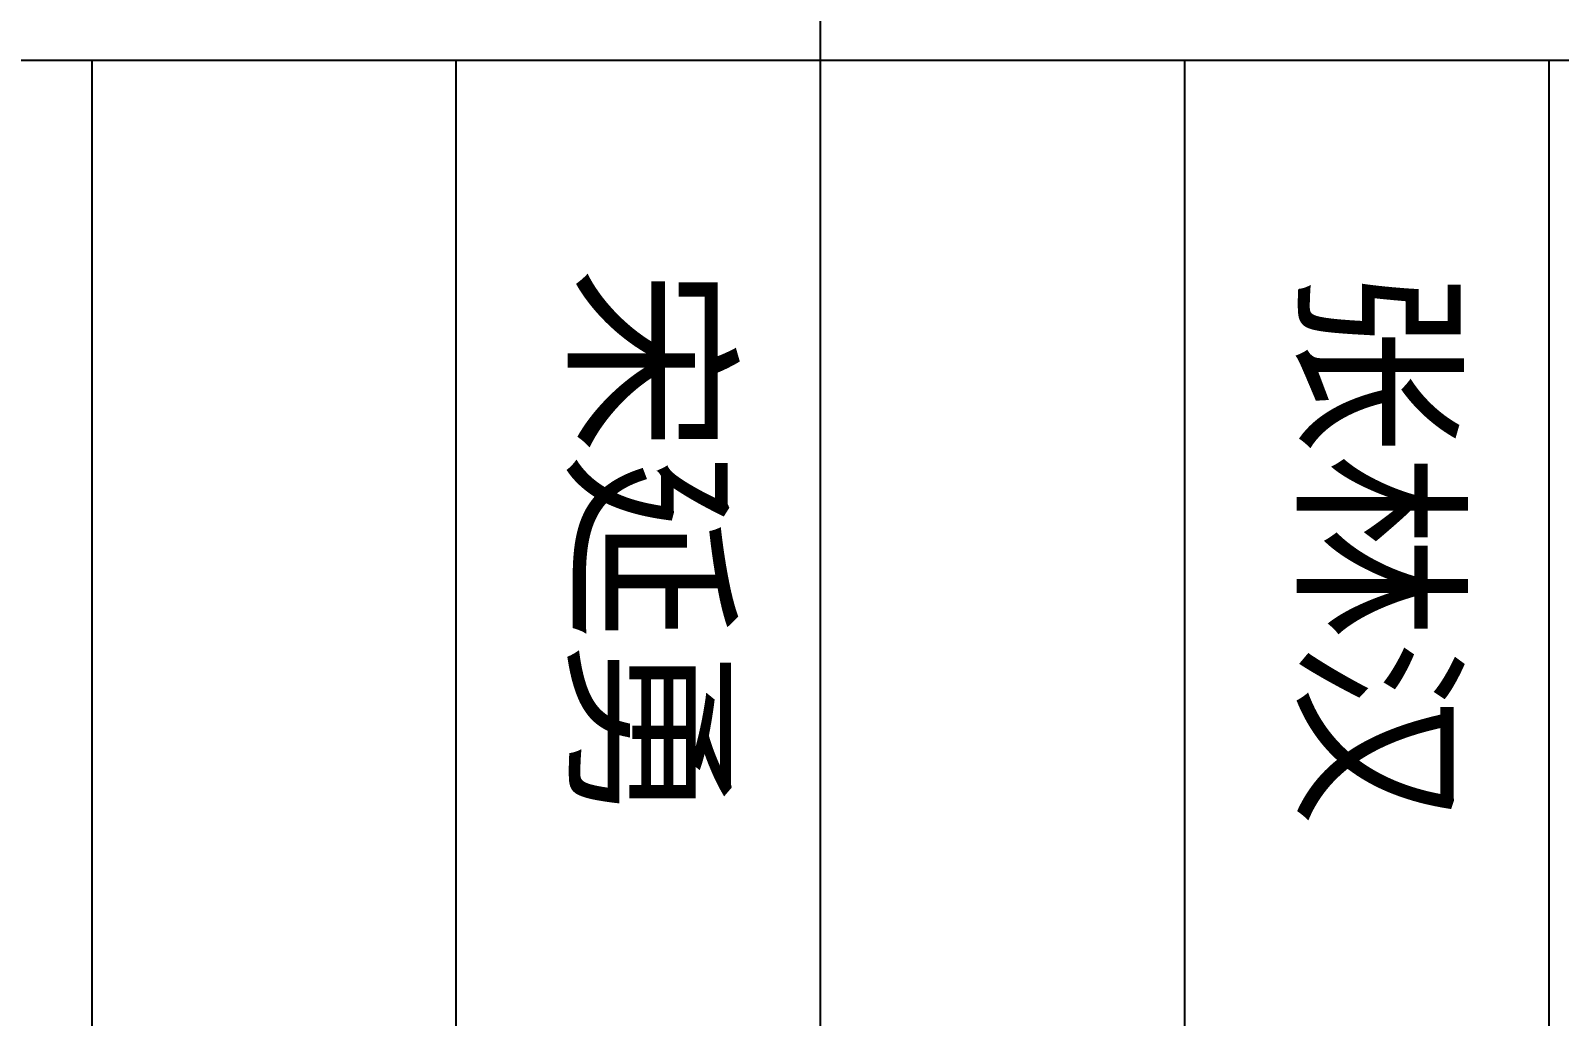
# Model space of a CAD drawing. Header units: millimetres. Extents: x 434053 to 1059003, y -2417481 to 936527.
# Drawn here: x 536240 to 537918, y -1805542 to -1804459 of the extents above; entities that cross this region are included whole.
import ezdxf
from ezdxf.enums import TextEntityAlignment as Align

# ---------------------------------------------------------------- set-up
doc = ezdxf.new("R2010")
doc.units = ezdxf.units.MM
doc.header["$LTSCALE"] = 1000
doc.header["$MEASUREMENT"] = 0
doc.layers.add('TITLIN', color=7, linetype='Continuous')
doc.layers.add('图框层', color=3, linetype='Continuous')
doc.styles.add('TITXV', font='', dxfattribs={"width": 0.8})
doc.styles.get('TITXV').set_extended_font_data('SimSun')

# ---------------------------------------------------------------- blocks, each defined once
blk = doc.blocks.new('asdgdfgsghfdjfh')
at = {"layer": '图框层', "style": 'TITXV'}
for s, p in [('张林汉', (-36, 166)), ('宋延勇', (-36, 150))]:
    blk.add_text(s, height=3, dxfattribs=at).set_placement(p, align=Align.BOTTOM_CENTER)
blk = doc.blocks.new('asdfgafg21GZ_LABEL2')
at = {"layer": 'TITLIN'}
for p, q in [((-46.679, 204.115), (-46.679, 100.493)), ((-46.679, 172.115), (0, 172.115)), ((-46.679, 164.115), (0, 164.115)), ((-65, 156.115), (0, 156.115)), ((-46.679, 148.115), (0, 148.115)), ((-46.679, 140.115), (0, 140.115))]:
    blk.add_line(p, q, dxfattribs=at)
blk = doc.blocks.new('asdfgafgA$C15443CC7')
at = {"layer": '图框层', "xscale": 150.0000000300889, "yscale": 150.0000000300889, "zscale": 150.0000000300889}
blk.add_blockref('asdfgafg21GZ_LABEL2', (208350, 1500), dxfattribs=at)
blk = doc.blocks.new('asdfadfsdhg')
at = {"xscale": 0.3333333333333333, "yscale": 0.3333333333333333, "zscale": 0.3333333333333333, "rotation": 270}
blk.add_blockref('asdfgafgA$C15443CC7', (0, 69950), dxfattribs=at)
at = {"layer": '图框层', "xscale": 50, "yscale": 50, "zscale": 50, "rotation": 270}
blk.add_blockref('asdgdfgsghfdjfh', (500, 500), dxfattribs=at)

msp = doc.modelspace()

# ---------------------------------------------------------------- block references
msp.add_blockref('asdfadfsdhg', (528800.9, -1807326.3))

doc.saveas('drawing.dxf')
